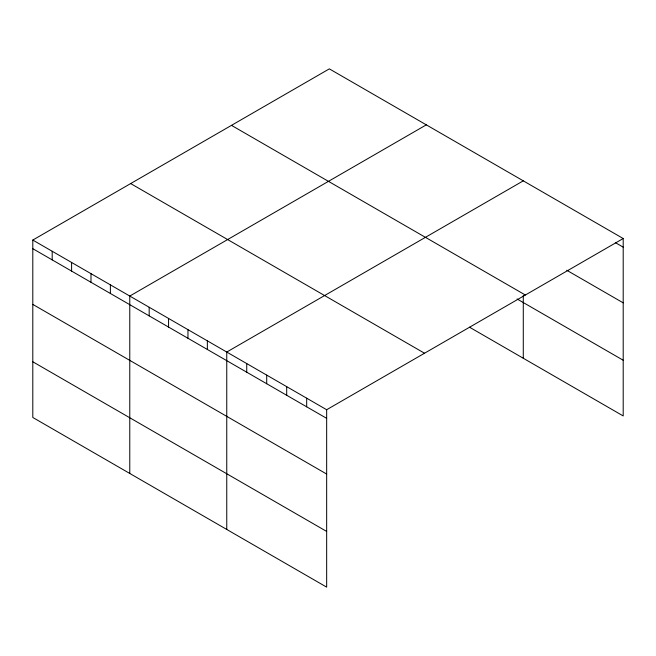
<?xml version="1.0" encoding="UTF-8"?>
<svg xmlns="http://www.w3.org/2000/svg" width="656" height="656" viewBox="0 0 656 656"><rect width="100%" height="100%" fill="white"/><g stroke="black" fill="none" stroke-linecap="round" stroke-linejoin="round"><path stroke-width="0.98" d="M623.2 238.53L329.337 68.864L32.8 240.063L32.8 417.47L326.663 587.136L326.663 409.729L623.2 238.53L623.2 415.937L469.507 327.196M426.31 124.853L129.773 296.053L129.773 473.46M523.283 180.843L226.755 352.042L226.755 529.449M615.377 242.638L623.2 247.148M566.727 270.239L623.2 302.851M231.478 125.362L525.341 295.02M517.117 298.988L623.2 360.234M130.659 183.573L424.522 353.231M32.8 240.063L326.663 409.729M32.8 248.69L326.663 418.348M32.8 304.392L326.663 474.05M32.8 361.776L326.663 531.434M523.283 295.372L523.283 358.25M306.68 398.192L306.68 406.818M286.697 386.655L286.697 395.281M266.713 375.117L266.713 383.744M246.738 363.58L246.738 372.206M207.353 340.849L207.353 349.468M187.96 329.648L187.96 338.275M168.567 318.447L168.567 327.073M149.174 307.254L149.174 315.872M110.38 284.86L110.38 293.478M90.987 273.659L90.987 282.285M71.594 262.466L71.594 271.084M52.193 251.264L52.193 259.891"/></g></svg>
